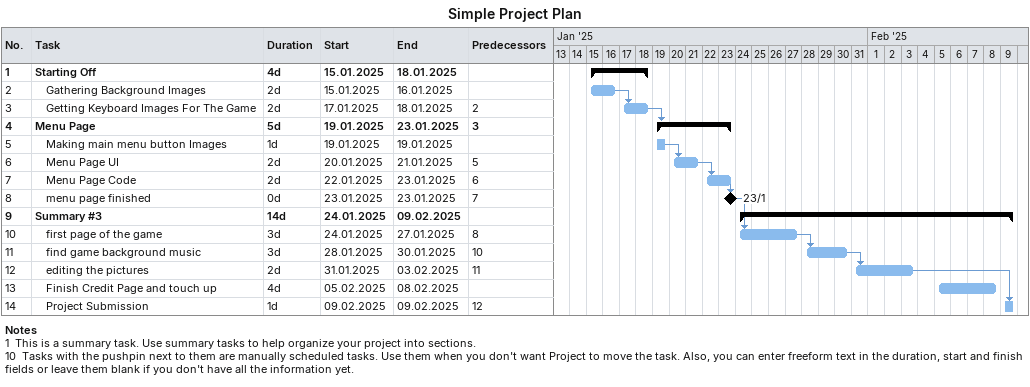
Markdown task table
Simple Project Plan

| ID | Level | Task | Duration | Start | Finish | Predecessors |
|---|---|---|---|---|---|---|
| 1 | 1 | **Starting Off** | 4d | 2025-01-15 | 2025-01-18 |  |
| 2 | 2 | Gathering Background Images | 2d | 2025-01-15 | 2025-01-16 |  |
| 3 | 2 | Getting Keyboard Images For The Game | 2d | 2025-01-17 | 2025-01-18 | 2 |
| 4 | 1 | **Menu Page** | 5d | 2025-01-19 | 2025-01-23 | 3 |
| 5 | 2 | Making main menu button Images | 1d | 2025-01-19 | 2025-01-19 |  |
| 6 | 2 | Menu Page UI | 2d | 2025-01-20 | 2025-01-21 | 5 |
| 7 | 2 | Menu Page Code | 2d | 2025-01-22 | 2025-01-23 | 6 |
| 8 | 2 | menu page finished | 0d | 2025-01-23 | 2025-01-23 | 7 |
| 9 | 1 | **Summary #3** | 14d | 2025-01-24 | 2025-02-09 |  |
| 10 | 2 | first page of the game | 3d | 2025-01-24 | 2025-01-27 | 8 |
| 11 | 2 | find game background music | 3d | 2025-01-28 | 2025-01-30 | 10 |
| 12 | 2 | editing the pictures | 2d | 2025-01-31 | 2025-02-03 | 11 |
| 13 | 2 | Finish Credit Page and touch up | 4d | 2025-02-05 | 2025-02-08 |  |
| 14 | 2 | Project Submission | 1d | 2025-02-09 | 2025-02-09 | 12 |

Notes
- 1: This is a summary task. Use summary tasks to help organize your project into sections.
- 10: Tasks with the pushpin next to them are manually scheduled tasks. Use them when you don't want Project to move the task. Also, you can enter freeform text in the duration, start and finish fields or leave them blank if you don't have all the information yet.
